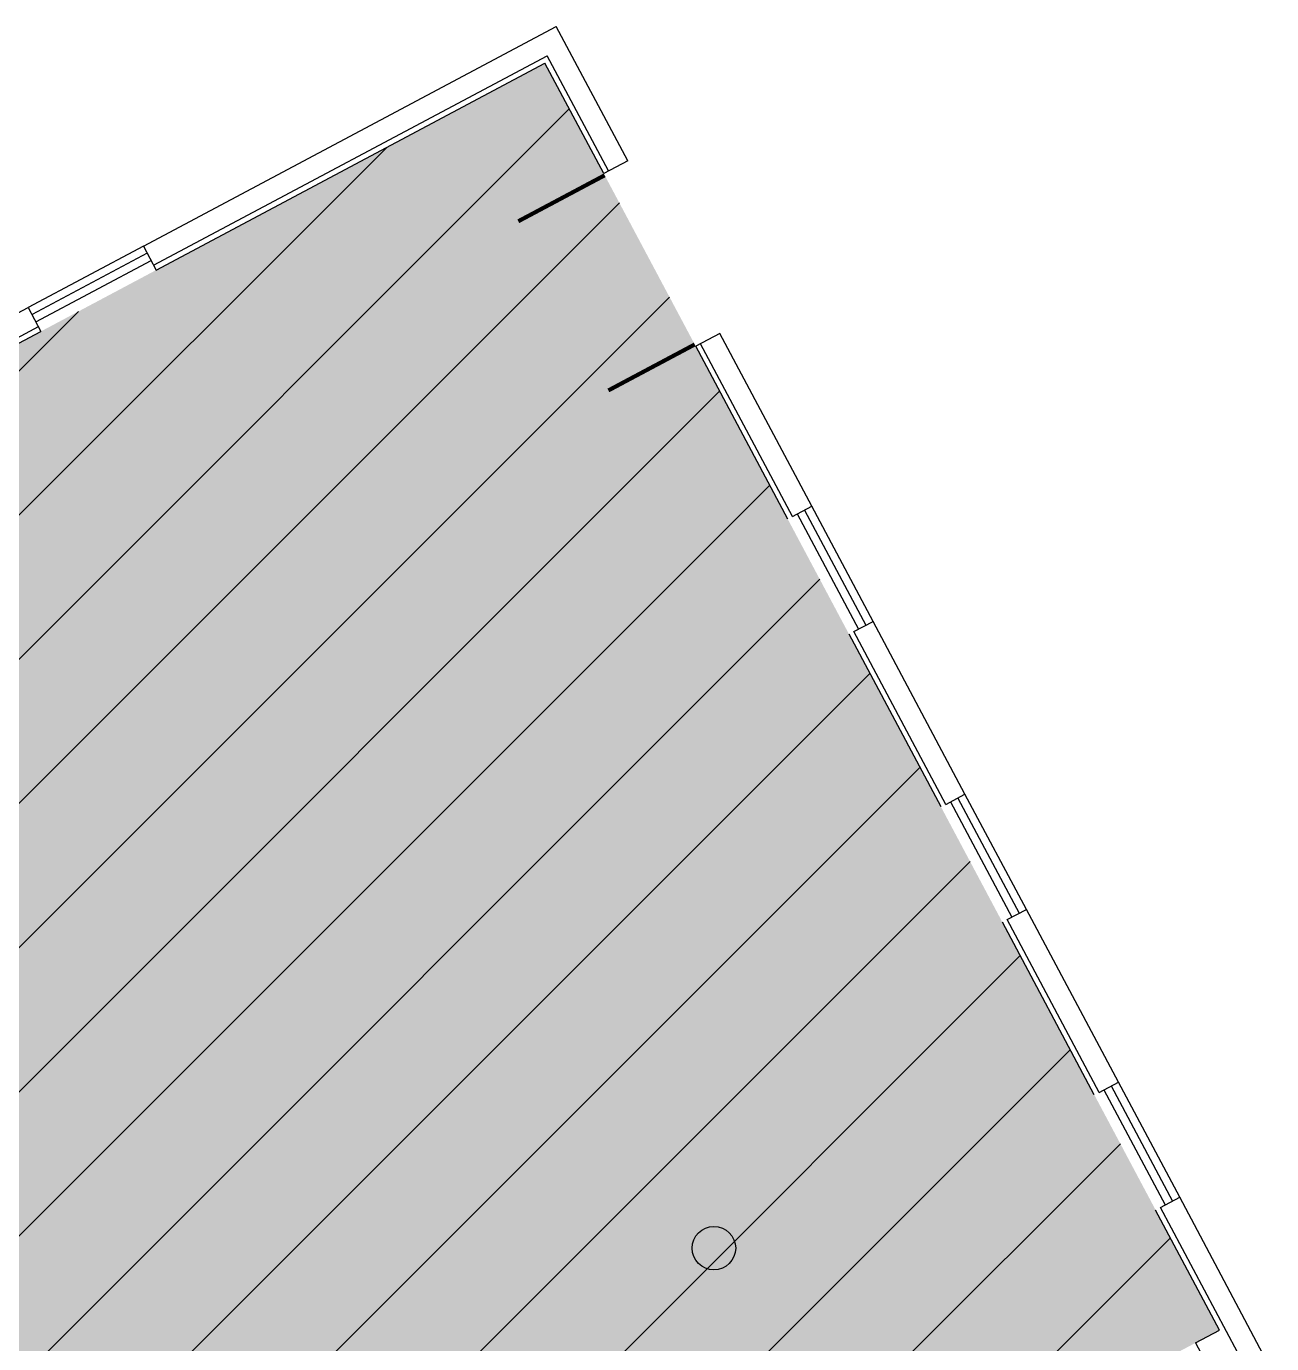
# Model space of a CAD drawing. Header units: inches. Extents: x 69216223 to 69217558, y 27666214 to 27667522.
# Drawn here: x 69217009.9 to 69217467.9, y 27667037.5 to 27667522.1 of the extents above; entities that cross this region are included whole.
import ezdxf

# ---------------------------------------------------------------- set-up
doc = ezdxf.new("R2010")
doc.units = ezdxf.units.IN
doc.header["$LTSCALE"] = 100
doc.header["$MEASUREMENT"] = 0
for name, color, linetype in [('A-DOOR', 2, 'CONTINUOUS'), ('A-GLAZ', 1, 'CONTINUOUS'), ('A-GLAZ-SILL', 2, 'CONTINUOUS'), ('A-WALL', 5, 'CONTINUOUS'), ('Rooms-Capacity', 4, 'CONTINUOUS'), ('Rooms-Category-Color', 7, 'CONTINUOUS'), ('Rooms-College-Color', 7, 'CONTINUOUS'), ('Rooms-Department-Color', 7, 'CONTINUOUS'), ('Rooms-Division-Color', 7, 'CONTINUOUS')]:
    doc.layers.add(name, color=color, linetype=linetype)

msp = doc.modelspace()

# ---------------------------------------------------------------- hatches: boundary and pattern name
at = {"layer": 'Rooms-Capacity'}
h = msp.add_hatch(dxfattribs=at)
h.set_pattern_fill('ANSI31', color=256, scale=300, style=0)
h.set_pattern_definition([(45, (0, 0), (-26.516504294, 26.516504294), [])])
h.paths.add_polyline_path([(69217200.64, 27667508.59), (69216879.33, 27667337.53), (69216947.01, 27667210.42), (69216593.93, 27667022.45), (69216550.69, 27667103.65), (69216584.23, 27667121.51), (69216559.8, 27667167.41), (69216379.73, 27667071.54), (69216236.73, 27666995.41), (69216484.86, 27666529.35), (69216799.1, 27666696.65), (69216883.69, 27666537.76), (69216982.55, 27666590.4), (69216991.01, 27666574.51), (69217024.55, 27666592.37), (69217028.09, 27666594.25), (69217091.64, 27666628.08), (69217095.17, 27666629.96), (69217128.71, 27666647.82), (69217120.25, 27666663.71), (69217219.12, 27666716.34), (69217134.53, 27666875.23), (69217448.77, 27667042.53)])
at = {"layer": 'Rooms-Category-Color', "true_color": 0xe3f498}
msp.add_hatch(color=61, dxfattribs=at).paths.add_polyline_path([(69217200.64, 27667508.59), (69216879.33, 27667337.53), (69216947.01, 27667210.42), (69216593.93, 27667022.45), (69216550.69, 27667103.65), (69216584.23, 27667121.51), (69216559.8, 27667167.41), (69216379.73, 27667071.54), (69216236.73, 27666995.41), (69216484.86, 27666529.35), (69216799.1, 27666696.65), (69216883.69, 27666537.76), (69216982.55, 27666590.4), (69216991.01, 27666574.51), (69217024.55, 27666592.37), (69217028.09, 27666594.25), (69217091.64, 27666628.08), (69217095.17, 27666629.96), (69217128.71, 27666647.82), (69217120.25, 27666663.71), (69217219.12, 27666716.34), (69217134.53, 27666875.23), (69217448.77, 27667042.53)])
at = {"layer": 'Rooms-College-Color', "true_color": 0xffe090}
msp.add_hatch(color=41, dxfattribs=at).paths.add_polyline_path([(69217200.64, 27667508.59), (69216879.33, 27667337.53), (69216947.01, 27667210.42), (69216593.93, 27667022.45), (69216550.69, 27667103.65), (69216584.23, 27667121.51), (69216559.8, 27667167.41), (69216379.73, 27667071.54), (69216236.73, 27666995.41), (69216484.86, 27666529.35), (69216799.1, 27666696.65), (69216883.69, 27666537.76), (69216982.55, 27666590.4), (69216991.01, 27666574.51), (69217024.55, 27666592.37), (69217028.09, 27666594.25), (69217091.64, 27666628.08), (69217095.17, 27666629.96), (69217128.71, 27666647.82), (69217120.25, 27666663.71), (69217219.12, 27666716.34), (69217134.53, 27666875.23), (69217448.77, 27667042.53)])
at = {"layer": 'Rooms-Department-Color', "true_color": 0xffe090}
msp.add_hatch(color=41, dxfattribs=at).paths.add_polyline_path([(69217200.64, 27667508.59), (69216879.33, 27667337.53), (69216947.01, 27667210.42), (69216593.93, 27667022.45), (69216550.69, 27667103.65), (69216584.23, 27667121.51), (69216559.8, 27667167.41), (69216379.73, 27667071.54), (69216236.73, 27666995.41), (69216484.86, 27666529.35), (69216799.1, 27666696.65), (69216883.69, 27666537.76), (69216982.55, 27666590.4), (69216991.01, 27666574.51), (69217024.55, 27666592.37), (69217028.09, 27666594.25), (69217091.64, 27666628.08), (69217095.17, 27666629.96), (69217128.71, 27666647.82), (69217120.25, 27666663.71), (69217219.12, 27666716.34), (69217134.53, 27666875.23), (69217448.77, 27667042.53)])
at = {"layer": 'Rooms-Division-Color', "true_color": 0xffe090}
msp.add_hatch(color=41, dxfattribs=at).paths.add_polyline_path([(69217200.64, 27667508.59), (69216879.33, 27667337.53), (69216947.01, 27667210.42), (69216593.93, 27667022.45), (69216550.69, 27667103.65), (69216584.23, 27667121.51), (69216559.8, 27667167.41), (69216379.73, 27667071.54), (69216236.73, 27666995.41), (69216484.86, 27666529.35), (69216799.1, 27666696.65), (69216883.69, 27666537.76), (69216982.55, 27666590.4), (69216991.01, 27666574.51), (69217024.55, 27666592.37), (69217028.09, 27666594.25), (69217091.64, 27666628.08), (69217095.17, 27666629.96), (69217128.71, 27666647.82), (69217120.25, 27666663.71), (69217219.12, 27666716.34), (69217134.53, 27666875.23), (69217448.77, 27667042.53)])

# ---------------------------------------------------------------- linework, layer by layer
at = {"layer": 'A-DOOR'}
for points in [[(69217222.61, 27667467.33, 1.5, 1.5, 0), (69217190.83, 27667450.41, 0, 0, 0), (69217191.18, 27667449.75, 0, 0, 0.414214), (69217240.49, 27667436.92, 0, 0, 0.414214)], [(69217255.74, 27667405.1, 1.5, 1.5, 0), (69217223.96, 27667388.18, 0, 0, 0), (69217223.61, 27667388.84, 0, 0, -0.414214), (69217240.49, 27667436.92, 0, 0, -0.414214)]]:
    msp.add_lwpolyline(points, format="xyseb", dxfattribs=at)
at = {"layer": 'A-GLAZ'}
for p, q in [((69217054.35, 27667438.64), (69217011.98, 27667416.08)), ((69217296.1, 27667344.17), (69217318.66, 27667301.8)), ((69217352.5, 27667238.25), (69217375.05, 27667195.88)), ((69217408.89, 27667132.32), (69217431.45, 27667089.95))]:
    msp.add_line(p, q, dxfattribs=at)
at = {"layer": 'A-GLAZ-SILL'}
for p, q in [((69217052.94, 27667441.29), (69217010.57, 27667418.73)), ((69217013.39, 27667413.43), (69217055.76, 27667435.99)), ((69217321.31, 27667303.21), (69217298.75, 27667345.58)), ((69217293.46, 27667342.76), (69217316.01, 27667300.39)), ((69217377.7, 27667197.29), (69217355.14, 27667239.65)), ((69217349.85, 27667236.84), (69217372.41, 27667194.47)), ((69217434.1, 27667091.36), (69217411.54, 27667133.73)), ((69217406.24, 27667130.91), (69217428.8, 27667088.54))]:
    msp.add_line(p, q, dxfattribs=at)
at = {"layer": 'A-WALL'}
for p, q in [((69217052.94, 27667441.29), (69217204.76, 27667522.12)), ((69217231.08, 27667472.69), (69217204.76, 27667522.12)), ((69217056.7, 27667434.23), (69217201.46, 27667511.3)), ((69217224.02, 27667468.93), (69217201.46, 27667511.3)), ((69217057.64, 27667432.46), (69217200.64, 27667508.59)), ((69217222.25, 27667467.99), (69217200.64, 27667508.59)), ((69217231.08, 27667472.69), (69217222.25, 27667467.99)), ((69217052.94, 27667441.29), (69217057.64, 27667432.46)), ((69216996.45, 27667411.21), (69217010.57, 27667418.73)), ((69217010.57, 27667418.73), (69217015.27, 27667409.9)), ((69217000.21, 27667404.15), (69217014.33, 27667411.67)), ((69217001.15, 27667402.38), (69217015.27, 27667409.9)), ((69217264.92, 27667409.13), (69217256.09, 27667404.43)), ((69217298.75, 27667345.58), (69217264.92, 27667409.13)), ((69217289.92, 27667340.88), (69217256.09, 27667404.43)), ((69217291.69, 27667341.82), (69217257.85, 27667405.37)), ((69217291.69, 27667341.82), (69217298.75, 27667345.58)), ((69217314.25, 27667299.45), (69217321.31, 27667303.21)), ((69217355.14, 27667239.65), (69217321.31, 27667303.21)), ((69217346.32, 27667234.96), (69217312.48, 27667298.51)), ((69217348.08, 27667235.9), (69217314.25, 27667299.45)), ((69217348.08, 27667235.9), (69217355.14, 27667239.65)), ((69217370.64, 27667193.53), (69217377.7, 27667197.29)), ((69217411.54, 27667133.73), (69217377.7, 27667197.29)), ((69217402.71, 27667129.03), (69217368.88, 27667192.59)), ((69217404.48, 27667129.97), (69217370.64, 27667193.53)), ((69217404.48, 27667129.97), (69217411.54, 27667133.73)), ((69217427.03, 27667087.6), (69217434.1, 27667091.36)), ((69217467.93, 27667027.81), (69217434.1, 27667091.36)), ((69217448.77, 27667042.53), (69217425.27, 27667086.66)), ((69217460.87, 27667024.05), (69217427.03, 27667087.6)), ((69217439.94, 27667037.83), (69217448.77, 27667042.53)), ((69217439.94, 27667037.83), (69217442.76, 27667032.53))]:
    msp.add_line(p, q, dxfattribs=at)
msp.add_circle((69217262.79, 27667072.66), 8, dxfattribs=at)

doc.saveas('drawing.dxf')
